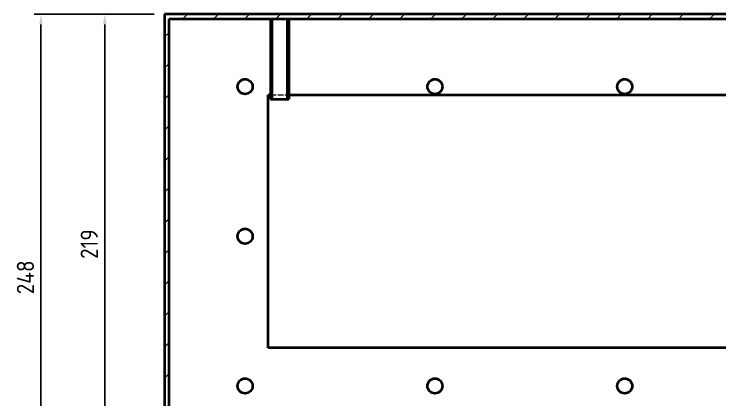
# Model space of a CAD drawing. Header units: millimetres. Extents: x 0 to 2523, y 0 to 1782.
# Drawn here: x 1901.1 to 2207.8, y 677.3 to 844.9 of the extents above; entities that cross this region are included whole.
import ezdxf

# ---------------------------------------------------------------- set-up
doc = ezdxf.new("R2010")
doc.units = ezdxf.units.MM
doc.header["$LTSCALE"] = 3
doc.linetypes.add('DASHED', pattern=[0.2067, 0.1654, -0.0413])
for name, color, linetype, lineweight in [('가려진 것(ISO)', 2, 'DASHED', 18), ('가시적인 것(ISO)', 3, 'Continuous', 40), ('가시적인 좁은 것(ISO)', 3, 'Continuous', 35), ('치수(ISO)', 2, 'Continuous', 25), ('해치(ISO)', 7, 'Continuous', 18)]:
    doc.layers.add(name, color=color, linetype=linetype, lineweight=lineweight)
doc.styles.add('치수 텍스트_PSTEK_POSCO', font='isocp.shx')
doc.dimstyles.new('치수_PSTEK_POSCO', dxfattribs={"dimscale": 3, "dimtxt": 2.5, "dimasz": 1.5, "dimexe": 1, "dimexo": 1.5, "dimgap": 1, "dimtad": 1, "dimrnd": 1e-08, "dimdsep": 46, "dimtxsty": '치수 텍스트_PSTEK_POSCO', "dimcen": 0.09, "dimdle": 10, "dimclrd": 7, "dimclre": 7, "dimclrt": 2, "dimadec": 1, "dimazin": 2, "dimtfac": 1, "dimtmove": 0, "dimatfit": 3, "dimfxl": 0, "dimtolj": 1, "dimlwd": -1, "dimlwe": -1, "dimarcsym": 0})

# ---------------------------------------------------------------- blocks, each defined once
blk = doc.blocks.new('*D49')
at = {"layer": 'Defpoints', "color": 0, "transparency": 16777216}
for p in [(1966.46, 844.88), (1940.46, 625.88), (1966.46, 625.88)]:
    blk.add_point(p, dxfattribs=at)
at = {"layer": '치수(ISO)', "color": 7, "transparency": 16777216}
for p, q in [((1961.96, 844.88), (1937.46, 844.88)), ((1940.46, 840.38), (1940.46, 630.38)), ((1961.96, 625.88), (1937.46, 625.88))]:
    blk.add_line(p, q, dxfattribs=at)
for points in [[(1939.71, 840.38), (1941.21, 840.38), (1940.46, 844.88)], [(1939.71, 630.38), (1941.21, 630.38), (1940.46, 625.88)]]:
    blk.add_solid(points, dxfattribs=at)
at = {"layer": '치수(ISO)', "color": 2, "transparency": 16777216, "insert": (1933.71, 738.52), "char_height": 7.5, "attachment_point": 4, "rotation": 90, "style": '치수 텍스트_PSTEK_POSCO'}
blk.add_mtext('\\A1;219', dxfattribs=at)
blk = doc.blocks.new('*D50')
at = {"layer": 'Defpoints', "color": 0, "transparency": 16777216}
for p in [(1966.46, 844.88), (1912.73, 596.88), (1983.46, 596.88)]:
    blk.add_point(p, dxfattribs=at)
at = {"layer": '치수(ISO)', "color": 7, "transparency": 16777216}
for p, q in [((1961.96, 844.88), (1909.73, 844.88)), ((1912.73, 840.38), (1912.73, 601.38)), ((1978.96, 596.88), (1909.73, 596.88))]:
    blk.add_line(p, q, dxfattribs=at)
for points in [[(1911.98, 840.38), (1913.48, 840.38), (1912.73, 844.88)], [(1911.98, 601.38), (1913.48, 601.38), (1912.73, 596.88)]]:
    blk.add_solid(points, dxfattribs=at)
at = {"layer": '치수(ISO)', "color": 2, "transparency": 16777216, "insert": (1905.98, 723.16), "char_height": 7.5, "attachment_point": 4, "rotation": 90, "style": '치수 텍스트_PSTEK_POSCO'}
blk.add_mtext('\\A1;248', dxfattribs=at)

msp = doc.modelspace()

# ---------------------------------------------------------------- hatches: boundary and pattern name
at = {"layer": '해치(ISO)'}
h = msp.add_hatch(dxfattribs=at)
h.set_pattern_fill('ANSI31', color=256, scale=76.2, style=0)
h.set_pattern_definition([(45, (0, 0), (-6.735192, 6.735192), [])])
h.paths.add_polyline_path([(2288.9629, 627.8788), (2288.9629, 625.8788), (2306.4629, 625.8788), (2306.4629, 605.8788), (2318.4629, 605.8788), (2318.4629, 607.8788), (2308.4629, 607.8788), (2308.4629, 625.8788), (2366.4629, 625.8788), (2366.4629, 649.8788), (2353.4629, 649.8788), (2353.4629, 647.8788), (2364.4629, 647.8788), (2364.4629, 627.8788)])
h.paths.add_polyline_path([(2000.4629, 607.8788), (2000.4629, 605.8788), (2012.4629, 605.8788), (2012.4629, 625.8788), (2078.9629, 625.8788), (2078.9629, 627.8788), (1968.4629, 627.8788), (1968.4629, 647.8788), (1979.4629, 647.8788), (1979.4629, 649.8788), (1966.4629, 649.8788), (1966.4629, 625.8788), (2010.4629, 625.8788), (2010.4629, 607.8788)])
h.paths.add_polyline_path([(1998.4629, 621.8788), (1998.4629, 623.8788), (1983.4629, 623.8788), (1983.4629, 596.8788), (2029.8255, 596.8788), (2030.6429, 596.8788), (2032.9629, 596.8788), (2032.9629, 597.6847), (2032.9629, 598.8788), (2031.7129, 598.8788), (2029.7129, 598.8788), (1985.4629, 598.8788), (1985.4629, 621.8788)])
h.paths.add_polyline_path([(2333.4629, 598.8788), (2286.4629, 598.8788), (2286.4629, 596.8788), (2335.4629, 596.8788), (2335.4629, 623.8788), (2333.4629, 623.8788)])
h.paths.add_polyline_path([(2081.4629, 598.8788), (2060.2129, 598.8788), (2058.2129, 598.8788), (2056.9629, 598.8788), (2056.9629, 597.6847), (2056.9629, 596.8788), (2059.2829, 596.8788), (2060.1004, 596.8788), (2081.4629, 596.8788)])
h.paths.add_polyline_path([(2366.4629, 844.8788), (1966.4629, 844.8788), (1966.4629, 651.8788), (1996.4629, 651.8788), (1996.4629, 636.4788), (1984.4629, 636.4788), (1984.4629, 634.8788), (1998.4629, 634.8788), (1998.4629, 653.8788), (1968.4629, 653.8788), (1968.4629, 842.8788), (2364.4629, 842.8788), (2364.4629, 653.8788), (2334.4629, 653.8788), (2334.4629, 634.8788), (2348.4629, 634.8788), (2348.4629, 636.4788), (2336.4629, 636.4788), (2336.4629, 651.8788), (2366.4629, 651.8788)])

# ---------------------------------------------------------------- linework, layer by layer
at = {"layer": '가려진 것(ISO)', "ltscale": 5.079091}
msp.add_line((2012.4629, 809.8788), (2020.4629, 809.8788), dxfattribs=at)
at = {"layer": '가시적인 것(ISO)'}
for p, q in [((2366.4629, 844.8788), (1966.4629, 844.8788)), ((1966.4629, 844.8788), (1966.4629, 651.8788)), ((1968.4629, 653.8788), (1968.4629, 842.8788)), ((1968.4629, 842.8788), (2364.4629, 842.8788)), ((2012.4629, 842.8788), (2012.4629, 807.8788)), ((2020.4629, 842.8788), (2020.4629, 807.8788)), ((2011.4629, 699.8788), (2011.4629, 809.8788)), ((2011.4629, 809.8788), (2012.4629, 809.8788)), ((2020.4629, 809.8788), (2312.4629, 809.8788)), ((2012.4629, 807.8788), (2020.4629, 807.8788)), ((2321.4629, 699.8788), (2011.4629, 699.8788))]:
    msp.add_line(p, q, dxfattribs=at)
for centre in [(2001.4629, 813.3788), (2083.9629, 813.3788), (2166.4629, 813.3788), (2001.4629, 748.3788), (2001.4629, 683.3788), (2083.9629, 683.3788), (2166.4629, 683.3788)]:
    msp.add_circle(centre, 3.25, dxfattribs=at)
at = {"layer": '가시적인 좁은 것(ISO)'}
for p, q in [((2013.2069, 842.8788), (2013.2069, 807.8788)), ((2019.7189, 807.8788), (2019.7189, 842.8788))]:
    msp.add_line(p, q, dxfattribs=at)

# ---------------------------------------------------------------- dimensions: what is measured, and where the dimension line sits
at = {"layer": '치수(ISO)', "color": 7}
for base, p2, picture, middle in [((1912.7274, 596.8788), (1983.4629, 596.8788), '*D50', (1912.7274, 730.3788)), ((1940.4613, 625.8788), (1966.4629, 625.8788), '*D49', (1940.4613, 744.8788))]:
    dim = msp.add_linear_dim(base=base, p1=(1966.4629, 844.8788), p2=p2, angle=90, dimstyle='치수_PSTEK_POSCO', override={"dimdec": 2, "dimtp": 0, "dimtm": 0, "dimtdec": 2, "dimtofl": 0, "dimatfit": 1}, dxfattribs=at)
    dim.commit()
    dim.dimension.update_dxf_attribs({"geometry": picture, "text_midpoint": middle, "dimtype": 160})

doc.saveas('drawing.dxf')
